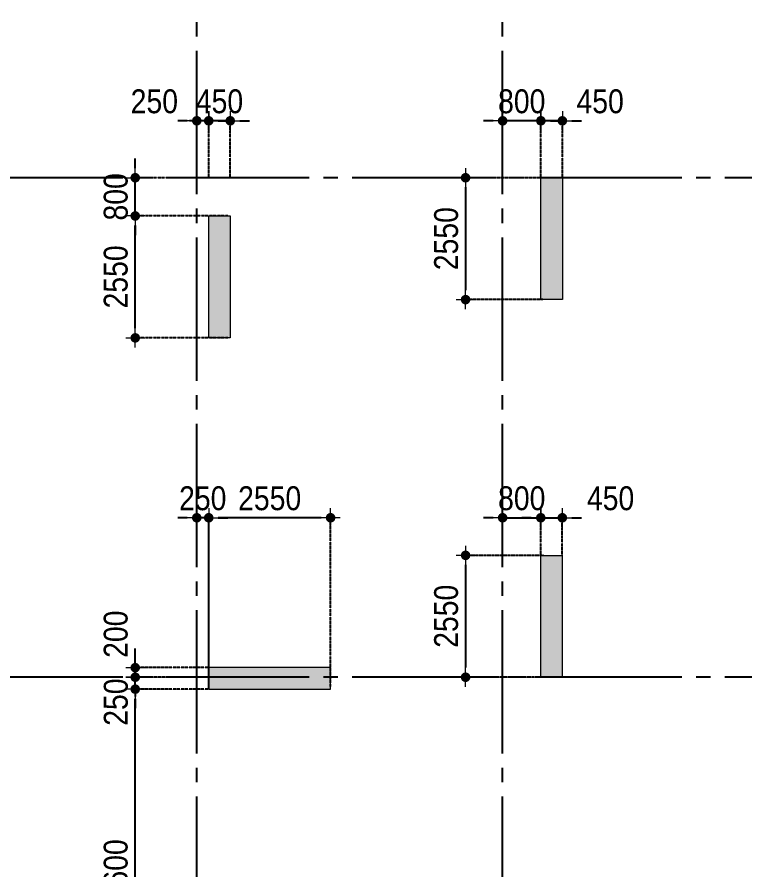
# Model space of a CAD drawing. Header units: millimetres. Extents: x -3973692 to -2843767, y 592734 to 838475.
# Drawn here: x -3714106 to -3698874, y 618199 to 636043 of the extents above; entities that cross this region are included whole.
import ezdxf
from ezdxf.enums import TextEntityAlignment as Align

# ---------------------------------------------------------------- set-up
doc = ezdxf.new("R2010")
doc.units = ezdxf.units.MM
doc.header["$MEASUREMENT"] = 0
doc.header["$PDMODE"] = 3
doc.header["$PDSIZE"] = -20
for name, pattern in [('CHG_XX_Luoi truc$0$MB_Luoi truc$0$Center101', [13, 10, -1, 1, -1]), ('DIVIDE2', [15.875, 6.35, -3.175, 0, -3.175, 0, -3.175]), ('HIDDEN5', [2.8375, 1.25, -1.5875])]:
    doc.linetypes.add(name, pattern=pattern)
doc.layers.get('0').update_dxf_attribs({"lineweight": 9})
doc.layers.get('Defpoints').update_dxf_attribs({"color": 10, "lineweight": 0})
for name, color, linetype, lineweight in [("'S_General_Dim_1", 1, 'Continuous', 18), ("'S_General_Divide_3 Intermediate", 3, 'DIVIDE2', 40), ('CHG_XX_Cot_Ham 1$0$Ap0302_PC', 150, 'Continuous', 9), ('CHG_XX_Cot_Ham 1$0$Ap0302_PC @ 1', 150, 'Continuous', 9), ('CHG_XX_Cot_Ham 1$0$Ap0302_PC @ 150 VP1', 150, 'Continuous', 9), ('CHG_XX_Cot_Ham 1$0$Ap0302_PC @ 150 VP2', 150, 'Continuous', 9), ('CHG_XX_Cot_Ham 1$0$Ap0302_PC @ 150 VP3', 150, 'Continuous', 9), ('CHG_XX_Cot_Ham 1$0$Ap0302_PC @ 150 VP4', 150, 'Continuous', 9), ('CHG_XX_Cot_Ham 1$0$Ap0302_PC @ 150 VP5', 150, 'Continuous', 9), ('CHG_XX_Cot_Ham 1$0$Ap0302_PC @ 150 VP6', 150, 'Continuous', 9), ('CHG_XX_Cot_Ham 1$0$Ap0302_PC @ 150 VP7', 150, 'Continuous', 9), ('CHG_XX_Cot_Ham 1$0$Ap0302_PC @ 150 VP8', 150, 'Continuous', 9), ('CHG_XX_Cot_Ham 1$0$Ap0302_PC @ 150 VP9', 150, 'Continuous', 9), ('CHG_XX_Cot_Ham 1$0$Ap0302_PC @ 150 VPModel', 150, 'Continuous', 9), ('CHG_XX_Cot_Ham 1$0$Ap0311_H', 8, 'Continuous', 15)]:
    doc.layers.add(name, color=color, linetype=linetype, lineweight=lineweight)
for name, color, linetype in [('CHG_XX_Cot_Ham 1$0$mb_cot tang 1-3$0$Concrete Line', 6, 'Continuous'), ('CHG_XX_Luoi truc$0$Grid', 34, 'Continuous'), ('CHG_XX_Luoi truc$0$Grid Line', 251, 'CHG_XX_Luoi truc$0$MB_Luoi truc$0$Center101')]:
    doc.layers.add(name, color=color, linetype=linetype)
doc.styles.add('arial', font='arial.ttf', dxfattribs={"width": 0.85})
doc.styles.add('CHG_XX_Luoi truc$0$MB_Luoi truc$0$Grid A-F$0$VNI-HelveCB', font='')
doc.styles.get('CHG_XX_Luoi truc$0$MB_Luoi truc$0$Grid A-F$0$VNI-HelveCB').set_extended_font_data('VNI-Helve-Condense', bold=True)
doc.dimstyles.new('200', dxfattribs={"dimscale": 200, "dimtxt": 2.5, "dimasz": 1, "dimexe": 0, "dimexo": 0, "dimgap": 0.75, "dimtad": 1, "dimdec": 0, "dimrnd": 10, "dimzin": 9, "dimdsep": 46, "dimtxsty": 'arial', "dimblk1": 'DIMDOT', "dimblk2": 'DIMDOT', "dimsah": 1, "dimcen": 2, "dimdle": 3, "dimclre": 8, "dimclrt": 2, "dimadec": 0, "dimazin": 0, "dimtfac": 1, "dimtdec": 0, "dimtix": 1, "dimtmove": 2, "dimatfit": 3, "dimldrblk": 'DIMPIJL', "dimfxl": 1, "dimtvp": 1.8, "dimtolj": 1, "dimtzin": 0, "dimarcsym": 0})

# ---------------------------------------------------------------- blocks, each defined once
blk = doc.blocks.new('*U2841')
at = {"layer": 'CHG_XX_Luoi truc$0$Grid Line'}
blk.add_line((0, 0), (0, 608), dxfattribs=at)
at = {"layer": 'CHG_XX_Luoi truc$0$Grid', "lineweight": -2, "style": 'CHG_XX_Luoi truc$0$MB_Luoi truc$0$Grid A-F$0$VNI-HelveCB'}
for tag, p in [('GRIDSUB', (0, 617)), ('GRID', (0, -9))]:
    blk.add_attdef(tag, text='', height=5, dxfattribs=at).set_placement(p, align=Align.MIDDLE)
blk = doc.blocks.new('*U2843')
at = {"layer": 'CHG_XX_Luoi truc$0$Grid Line'}
blk.add_line((0, 0), (0, 438), dxfattribs=at)
at = {"layer": 'CHG_XX_Luoi truc$0$Grid', "lineweight": -2, "style": 'CHG_XX_Luoi truc$0$MB_Luoi truc$0$Grid A-F$0$VNI-HelveCB'}
for tag, p in [('GRIDSUB', (0, 447)), ('GRID', (0, -9))]:
    blk.add_attdef(tag, text='', height=5, dxfattribs=at).set_placement(p, align=Align.MIDDLE)
blk = doc.blocks.new('CHG_XX_Luoi truc')
at = {"layer": 'CHG_XX_Luoi truc$0$Grid', "xscale": 300, "yscale": 300, "zscale": 300}
for p in [(38150, -12747), (44550, -12747)]:
    blk.add_blockref('*U2841', p, dxfattribs=at)
at = {"layer": 'CHG_XX_Luoi truc$0$Grid', "xscale": 300.0000000000013, "yscale": 300.0000000000013, "zscale": 300.0000000000013, "rotation": 90}
for p in [(110703, 22700), (110703, 12250)]:
    blk.add_blockref('*U2843', p, dxfattribs=at)
blk = doc.blocks.new('*U3241')
at = {"layer": 'CHG_XX_Cot_Ham 1$0$Ap0302_PC @ 1'}
h = blk.add_hatch(color=256, dxfattribs=at)
h.dxf.hatch_style = 1
h.paths.add_polyline_path([(450, 0), (0, 0), (0, -2550), (450, -2550)])
at = {"layer": 'CHG_XX_Cot_Ham 1$0$Ap0302_PC @ 150 VP1'}
h = blk.add_hatch(color=256, dxfattribs=at)
h.dxf.hatch_style = 1
h.paths.add_polyline_path([(450, 0), (0, 0), (0, -2550), (450, -2550)])
at = {"layer": 'CHG_XX_Cot_Ham 1$0$Ap0302_PC @ 150 VP2'}
h = blk.add_hatch(color=256, dxfattribs=at)
h.dxf.hatch_style = 1
h.paths.add_polyline_path([(450, 0), (0, 0), (0, -2550), (450, -2550)])
at = {"layer": 'CHG_XX_Cot_Ham 1$0$Ap0302_PC @ 150 VP3'}
h = blk.add_hatch(color=256, dxfattribs=at)
h.dxf.hatch_style = 1
h.paths.add_polyline_path([(450, 0), (0, 0), (0, -2550), (450, -2550)])
at = {"layer": 'CHG_XX_Cot_Ham 1$0$Ap0302_PC @ 150 VP4'}
h = blk.add_hatch(color=256, dxfattribs=at)
h.dxf.hatch_style = 1
h.paths.add_polyline_path([(450, 0), (0, 0), (0, -2550), (450, -2550)])
at = {"layer": 'CHG_XX_Cot_Ham 1$0$Ap0302_PC @ 150 VP5'}
h = blk.add_hatch(color=256, dxfattribs=at)
h.dxf.hatch_style = 1
h.paths.add_polyline_path([(450, 0), (0, 0), (0, -2550), (450, -2550)])
at = {"layer": 'CHG_XX_Cot_Ham 1$0$Ap0302_PC @ 150 VP6'}
h = blk.add_hatch(color=256, dxfattribs=at)
h.dxf.hatch_style = 1
h.paths.add_polyline_path([(450, 0), (0, 0), (0, -2550), (450, -2550)])
at = {"layer": 'CHG_XX_Cot_Ham 1$0$Ap0302_PC @ 150 VP7'}
h = blk.add_hatch(color=256, dxfattribs=at)
h.dxf.hatch_style = 1
h.paths.add_polyline_path([(450, 0), (0, 0), (0, -2550), (450, -2550)])
at = {"layer": 'CHG_XX_Cot_Ham 1$0$Ap0302_PC @ 150 VP8'}
h = blk.add_hatch(color=256, dxfattribs=at)
h.dxf.hatch_style = 1
h.paths.add_polyline_path([(450, 0), (0, 0), (0, -2550), (450, -2550)])
at = {"layer": 'CHG_XX_Cot_Ham 1$0$Ap0302_PC @ 150 VP9'}
h = blk.add_hatch(color=256, dxfattribs=at)
h.dxf.hatch_style = 1
h.paths.add_polyline_path([(450, 0), (0, 0), (0, -2550), (450, -2550)])
at = {"layer": 'CHG_XX_Cot_Ham 1$0$Ap0302_PC @ 150 VPModel'}
h = blk.add_hatch(color=256, dxfattribs=at)
h.dxf.hatch_style = 1
h.paths.add_polyline_path([(450, 0), (0, 0), (0, -2550), (450, -2550)])
blk = doc.blocks.new('CHG_XX_Cot_Ham 1$0$Block A_C450x2250')
at = {"layer": 'CHG_XX_Cot_Ham 1$0$Ap0302_PC'}
blk.add_lwpolyline([(450, -2550), (0, -2550), (0, 0), (450, 0)], close=True, dxfattribs=at)
blk.add_blockref('*U3241', (0, 0), dxfattribs=at)
blk = doc.blocks.new('CHG_XX_Cot_Ham 1')
at = {"layer": 'CHG_XX_Cot_Ham 1$0$Ap0311_H'}
h = blk.add_hatch(color=256, dxfattribs=at)
h.dxf.hatch_style = 1
h.paths.add_polyline_path([(99639.2, 163400), (-10900, 163400), (-10900, 85450), (-300, 85450), (-300, 84050), (32350, 84050), (32350, -9000), (103575.5, -9000), (106050, -6022), (106050, 158254.3)])
h.paths.add_polyline_path([(99533.7, 163100), (105750, 158110.4), (105750, 90450), (105650, 90450), (105650, 90450), (105750, 90450), (105750, 13850), (105750, 13825.9), (105750, -5913.6), (103434.7, -8700), (93600, -8700), (32650, -8700), (32650, 84350), (0, 84350), (0, 85750), (-10600, 85750), (-10600, 163100), (93600, 163100)], flags=16)
at = {"layer": 'CHG_XX_Cot_Ham 1$0$Ap0302_PC'}
for p in [(45350, 22700), (38400, 21900), (45349.5, 14800)]:
    blk.add_blockref('CHG_XX_Cot_Ham 1$0$Block A_C450x2250', p, dxfattribs=at)
at = {"layer": 'CHG_XX_Cot_Ham 1$0$Ap0302_PC', "xscale": -1, "rotation": 90}
blk.add_blockref('CHG_XX_Cot_Ham 1$0$Block A_C450x2250', (38400, 12450), dxfattribs=at)
at = {"layer": 'CHG_XX_Cot_Ham 1$0$mb_cot tang 1-3$0$Concrete Line'}
blk.add_blockref('CHG_XX_Luoi truc', (0, 0), dxfattribs=at)
blk = doc.blocks.new('DIMDOT')
for p, q in [((0, -1), (0, 1)), ((1, 0), (-1, 0))]:
    blk.add_line(p, q)
at = {"const_width": 0.5}
blk.add_lwpolyline([(-0.25, 0, 1), (0.25, 0, 1)], format="xyb", close=True, dxfattribs=at)
blk = doc.blocks.new('*D1990')
at = {"layer": "'S_General_Dim_1", "color": 8, "linetype": 'HIDDEN5', "lineweight": -2, "transparency": 16777216}
for p, q in [((-3710095, 621981), (-3711633, 621981)), ((-3709695, 614381), (-3711633, 614381))]:
    blk.add_line(p, q, dxfattribs=at)
at = {"layer": "'S_General_Dim_1", "color": 0, "lineweight": -2, "transparency": 16777216}
blk.add_line((-3711633, 614581), (-3711633, 621781), dxfattribs=at)
at = {"layer": 'Defpoints', "color": 0, "transparency": 16777216}
for p in [(-3711633, 621981), (-3710095, 621981), (-3709695, 614381)]:
    blk.add_point(p, dxfattribs=at)
at = {"layer": "'S_General_Dim_1", "color": 0, "lineweight": -2, "transparency": 16777216, "xscale": 200, "yscale": 200, "zscale": 200}
for p, rotation in [((-3711633, 621981), 90), ((-3711633, 614381), 270)]:
    blk.add_blockref('DIMDOT', p, dxfattribs=dict(at, rotation=rotation))
at = {"layer": "'S_General_Dim_1", "color": 2, "transparency": 16777216, "insert": (-3712039, 618181), "char_height": 500, "attachment_point": 5, "rotation": 90, "style": 'arial'}
blk.add_mtext('\\A1;7600', dxfattribs=at)
blk = doc.blocks.new('DIMPIJL')
at = {"linetype": 'ByBlock'}
blk.add_solid([(-2.5, 0.417), (-2.5, -0.417), (0, 0)], dxfattribs=at)
blk = doc.blocks.new('*D1991')
at = {"layer": "'S_General_Dim_1", "color": 0, "lineweight": -2, "transparency": 16777216}
for p, q in [((-3711633, 622431), (-3711633, 622631)), ((-3711633, 621981), (-3711633, 622231)), ((-3711633, 621781), (-3711633, 621581))]:
    blk.add_line(p, q, dxfattribs=at)
at = {"layer": "'S_General_Dim_1", "color": 8, "linetype": 'HIDDEN5', "lineweight": -2, "transparency": 16777216}
for p, q in [((-3710345, 622231), (-3711633, 622231)), ((-3710095, 621981), (-3711633, 621981))]:
    blk.add_line(p, q, dxfattribs=at)
at = {"layer": 'Defpoints', "color": 0, "transparency": 16777216}
for p in [(-3711633, 622231), (-3710345, 622231), (-3710095, 621981)]:
    blk.add_point(p, dxfattribs=at)
at = {"layer": "'S_General_Dim_1", "color": 0, "lineweight": -2, "transparency": 16777216, "xscale": 200, "yscale": 200, "zscale": 200}
for p, rotation in [((-3711633, 622231), 270), ((-3711633, 621981), 90)]:
    blk.add_blockref('DIMDOT', p, dxfattribs=dict(at, rotation=rotation))
at = {"layer": "'S_General_Dim_1", "color": 2, "transparency": 16777216, "insert": (-3712037, 621710), "char_height": 500, "attachment_point": 5, "rotation": 90, "style": 'arial'}
blk.add_mtext('\\A1;250', dxfattribs=at)
blk = doc.blocks.new('*D1992')
at = {"layer": "'S_General_Dim_1", "color": 0, "lineweight": -2, "transparency": 16777216}
for p, q in [((-3711633, 622631), (-3711633, 622831)), ((-3711633, 622231), (-3711633, 622431)), ((-3711633, 622031), (-3711633, 621831))]:
    blk.add_line(p, q, dxfattribs=at)
at = {"layer": "'S_General_Dim_1", "color": 8, "linetype": 'HIDDEN5', "lineweight": -2, "transparency": 16777216}
for p, q in [((-3710095, 622431), (-3711633, 622431)), ((-3710345, 622231), (-3711633, 622231))]:
    blk.add_line(p, q, dxfattribs=at)
at = {"layer": 'Defpoints', "color": 0, "transparency": 16777216}
for p in [(-3711633, 622431), (-3710095, 622431), (-3710345, 622231)]:
    blk.add_point(p, dxfattribs=at)
at = {"layer": "'S_General_Dim_1", "color": 0, "lineweight": -2, "transparency": 16777216, "xscale": 200, "yscale": 200, "zscale": 200}
for p, rotation in [((-3711633, 622431), 270), ((-3711633, 622231), 90)]:
    blk.add_blockref('DIMDOT', p, dxfattribs=dict(at, rotation=rotation))
at = {"layer": "'S_General_Dim_1", "color": 2, "transparency": 16777216, "insert": (-3712039, 623131), "char_height": 500, "attachment_point": 5, "rotation": 90, "style": 'arial'}
blk.add_mtext('\\A1;200', dxfattribs=at)
blk = doc.blocks.new('*D1993')
at = {"layer": "'S_General_Dim_1", "color": 8, "linetype": 'HIDDEN5', "lineweight": -2, "transparency": 16777216}
for p, q in [((-3709695, 631881), (-3711633, 631881)), ((-3709695, 629331), (-3711633, 629331))]:
    blk.add_line(p, q, dxfattribs=at)
at = {"layer": "'S_General_Dim_1", "color": 0, "lineweight": -2, "transparency": 16777216}
blk.add_line((-3711633, 629531), (-3711633, 631681), dxfattribs=at)
at = {"layer": 'Defpoints', "color": 0, "transparency": 16777216}
for p in [(-3711633, 631881), (-3709695, 631881), (-3709695, 629331)]:
    blk.add_point(p, dxfattribs=at)
at = {"layer": "'S_General_Dim_1", "color": 0, "lineweight": -2, "transparency": 16777216, "xscale": 200, "yscale": 200, "zscale": 200}
for p, rotation in [((-3711633, 631881), 90), ((-3711633, 629331), 270)]:
    blk.add_blockref('DIMDOT', p, dxfattribs=dict(at, rotation=rotation))
at = {"layer": "'S_General_Dim_1", "color": 2, "transparency": 16777216, "insert": (-3712039, 630606), "char_height": 500, "attachment_point": 5, "rotation": 90, "style": 'arial'}
blk.add_mtext('\\A1;2550', dxfattribs=at)
blk = doc.blocks.new('*D1994')
at = {"layer": "'S_General_Dim_1", "color": 0, "lineweight": -2, "transparency": 16777216}
for p, q in [((-3711633, 632881), (-3711633, 633081)), ((-3711633, 631881), (-3711633, 632681)), ((-3711633, 631681), (-3711633, 631481))]:
    blk.add_line(p, q, dxfattribs=at)
at = {"layer": "'S_General_Dim_1", "color": 8, "linetype": 'HIDDEN5', "lineweight": -2, "transparency": 16777216}
for p, q in [((-3709488, 632681), (-3711633, 632681)), ((-3709695, 631881), (-3711633, 631881))]:
    blk.add_line(p, q, dxfattribs=at)
at = {"layer": 'Defpoints', "color": 0, "transparency": 16777216}
for p in [(-3711633, 632681), (-3709488, 632681), (-3709695, 631881)]:
    blk.add_point(p, dxfattribs=at)
at = {"layer": "'S_General_Dim_1", "color": 0, "lineweight": -2, "transparency": 16777216, "xscale": 200, "yscale": 200, "zscale": 200}
for p, rotation in [((-3711633, 632681), 270), ((-3711633, 631881), 90)]:
    blk.add_blockref('DIMDOT', p, dxfattribs=dict(at, rotation=rotation))
at = {"layer": "'S_General_Dim_1", "color": 2, "transparency": 16777216, "insert": (-3712039, 632281), "char_height": 500, "attachment_point": 5, "rotation": 90, "style": 'arial'}
blk.add_mtext('\\A1;800', dxfattribs=at)
blk = doc.blocks.new('*D1995')
at = {"layer": "'S_General_Dim_1", "color": 8, "linetype": 'HIDDEN5', "lineweight": -2, "transparency": 16777216}
for p, q in [((-3703095, 632681), (-3704720, 632681)), ((-3703095, 630131), (-3704720, 630131))]:
    blk.add_line(p, q, dxfattribs=at)
at = {"layer": "'S_General_Dim_1", "color": 0, "lineweight": -2, "transparency": 16777216}
blk.add_line((-3704720, 632481), (-3704720, 630331), dxfattribs=at)
at = {"layer": 'Defpoints', "color": 0, "transparency": 16777216}
for p in [(-3703095, 632681), (-3704720, 630131), (-3703095, 630131)]:
    blk.add_point(p, dxfattribs=at)
at = {"layer": "'S_General_Dim_1", "color": 0, "lineweight": -2, "transparency": 16777216, "xscale": 200, "yscale": 200, "zscale": 200}
for p, rotation in [((-3704720, 632681), 90), ((-3704720, 630131), 270)]:
    blk.add_blockref('DIMDOT', p, dxfattribs=dict(at, rotation=rotation))
at = {"layer": "'S_General_Dim_1", "color": 2, "transparency": 16777216, "insert": (-3705125, 631406), "char_height": 500, "attachment_point": 5, "rotation": 90, "style": 'arial'}
blk.add_mtext('\\A1;2550', dxfattribs=at)
blk = doc.blocks.new('*D1996')
at = {"layer": "'S_General_Dim_1", "color": 8, "linetype": 'HIDDEN5', "lineweight": -2, "transparency": 16777216}
for p, q in [((-3703093, 624781), (-3704720, 624781)), ((-3703093, 622231), (-3704720, 622231))]:
    blk.add_line(p, q, dxfattribs=at)
at = {"layer": "'S_General_Dim_1", "color": 0, "lineweight": -2, "transparency": 16777216}
blk.add_line((-3704720, 624581), (-3704720, 622431), dxfattribs=at)
at = {"layer": 'Defpoints', "color": 0, "transparency": 16777216}
for p in [(-3703093, 624781), (-3704720, 622231), (-3703093, 622231)]:
    blk.add_point(p, dxfattribs=at)
at = {"layer": "'S_General_Dim_1", "color": 0, "lineweight": -2, "transparency": 16777216, "xscale": 200, "yscale": 200, "zscale": 200}
for p, rotation in [((-3704720, 624781), 90), ((-3704720, 622231), 270)]:
    blk.add_blockref('DIMDOT', p, dxfattribs=dict(at, rotation=rotation))
at = {"layer": "'S_General_Dim_1", "color": 2, "transparency": 16777216, "insert": (-3705125, 623506), "char_height": 500, "attachment_point": 5, "rotation": 90, "style": 'arial'}
blk.add_mtext('\\A1;2550', dxfattribs=at)
blk = doc.blocks.new('*D1997')
at = {"layer": "'S_General_Dim_1", "color": 8, "linetype": 'HIDDEN5', "lineweight": -2, "transparency": 16777216}
for p, q in [((-3710095, 622031), (-3710095, 625567)), ((-3707545, 622031), (-3707545, 625567))]:
    blk.add_line(p, q, dxfattribs=at)
at = {"layer": "'S_General_Dim_1", "color": 0, "lineweight": -2, "transparency": 16777216}
blk.add_line((-3707745, 625567), (-3709895, 625567), dxfattribs=at)
at = {"layer": 'Defpoints', "color": 0, "transparency": 16777216}
for p in [(-3710095, 625567), (-3710095, 622031), (-3707545, 622031)]:
    blk.add_point(p, dxfattribs=at)
at = {"layer": "'S_General_Dim_1", "color": 0, "lineweight": -2, "transparency": 16777216, "xscale": 200, "yscale": 200, "zscale": 200, "rotation": 180}
blk.add_blockref('DIMDOT', (-3710095, 625567), dxfattribs=at)
at = {"layer": "'S_General_Dim_1", "color": 0, "lineweight": -2, "transparency": 16777216, "xscale": 200, "yscale": 200, "zscale": 200}
blk.add_blockref('DIMDOT', (-3707545, 625567), dxfattribs=at)
at = {"layer": "'S_General_Dim_1", "color": 2, "transparency": 16777216, "insert": (-3708820, 625972), "char_height": 500, "attachment_point": 5, "style": 'arial'}
blk.add_mtext('\\A1;2550', dxfattribs=at)
blk = doc.blocks.new('*D2020')
at = {"layer": "'S_General_Dim_1", "color": 0, "lineweight": -2, "transparency": 16777216}
for p, q in [((-3704145, 625567), (-3704345, 625567)), ((-3703945, 625567), (-3703146, 625567)), ((-3702946, 625567), (-3702746, 625567))]:
    blk.add_line(p, q, dxfattribs=at)
at = {"layer": "'S_General_Dim_1", "color": 8, "linetype": 'HIDDEN5', "lineweight": -2, "transparency": 16777216}
for p, q in [((-3703945, 624606), (-3703945, 625567)), ((-3703146, 624781), (-3703146, 625567))]:
    blk.add_line(p, q, dxfattribs=at)
at = {"layer": 'Defpoints', "color": 0, "transparency": 16777216}
for p in [(-3703146, 625567), (-3703146, 624781), (-3703945, 624606)]:
    blk.add_point(p, dxfattribs=at)
at = {"layer": "'S_General_Dim_1", "color": 0, "lineweight": -2, "transparency": 16777216, "xscale": 200, "yscale": 200, "zscale": 200}
blk.add_blockref('DIMDOT', (-3703945, 625567), dxfattribs=at)
at = {"layer": "'S_General_Dim_1", "color": 0, "lineweight": -2, "transparency": 16777216, "xscale": 200, "yscale": 200, "zscale": 200, "rotation": 180}
blk.add_blockref('DIMDOT', (-3703146, 625567), dxfattribs=at)
at = {"layer": "'S_General_Dim_1", "color": 2, "transparency": 16777216, "insert": (-3703545, 625972), "char_height": 500, "attachment_point": 5, "style": 'arial'}
blk.add_mtext('\\A1;800', dxfattribs=at)
blk = doc.blocks.new('*D2021')
at = {"layer": "'S_General_Dim_1", "color": 0, "lineweight": -2, "transparency": 16777216}
for p, q in [((-3703346, 625567), (-3703546, 625567)), ((-3703146, 625567), (-3702696, 625567)), ((-3702496, 625567), (-3702296, 625567))]:
    blk.add_line(p, q, dxfattribs=at)
at = {"layer": "'S_General_Dim_1", "color": 8, "linetype": 'HIDDEN5', "lineweight": -2, "transparency": 16777216}
for p, q in [((-3703146, 624781), (-3703146, 625567)), ((-3702696, 624781), (-3702696, 625567))]:
    blk.add_line(p, q, dxfattribs=at)
at = {"layer": 'Defpoints', "color": 0, "transparency": 16777216}
for p in [(-3702696, 625567), (-3703146, 624781), (-3702696, 624781)]:
    blk.add_point(p, dxfattribs=at)
at = {"layer": "'S_General_Dim_1", "color": 0, "lineweight": -2, "transparency": 16777216, "xscale": 200, "yscale": 200, "zscale": 200}
blk.add_blockref('DIMDOT', (-3703146, 625567), dxfattribs=at)
at = {"layer": "'S_General_Dim_1", "color": 0, "lineweight": -2, "transparency": 16777216, "xscale": 200, "yscale": 200, "zscale": 200, "rotation": 180}
blk.add_blockref('DIMDOT', (-3702696, 625567), dxfattribs=at)
at = {"layer": "'S_General_Dim_1", "color": 2, "transparency": 16777216, "insert": (-3701686, 625972), "char_height": 500, "attachment_point": 5, "style": 'arial'}
blk.add_mtext('\\A1;450', dxfattribs=at)
blk = doc.blocks.new('*D2022')
at = {"layer": "'S_General_Dim_1", "color": 0, "lineweight": -2, "transparency": 16777216}
for p, q in [((-3710545, 625567), (-3710745, 625567)), ((-3710095, 625567), (-3710345, 625567)), ((-3709895, 625567), (-3709695, 625567))]:
    blk.add_line(p, q, dxfattribs=at)
at = {"layer": "'S_General_Dim_1", "color": 8, "linetype": 'HIDDEN5', "lineweight": -2, "transparency": 16777216}
for p, q in [((-3710345, 624781), (-3710345, 625567)), ((-3710095, 621981), (-3710095, 625567))]:
    blk.add_line(p, q, dxfattribs=at)
at = {"layer": 'Defpoints', "color": 0, "transparency": 16777216}
for p in [(-3710345, 625567), (-3710345, 624781), (-3710095, 621981)]:
    blk.add_point(p, dxfattribs=at)
at = {"layer": "'S_General_Dim_1", "color": 0, "lineweight": -2, "transparency": 16777216, "xscale": 200, "yscale": 200, "zscale": 200}
blk.add_blockref('DIMDOT', (-3710345, 625567), dxfattribs=at)
at = {"layer": "'S_General_Dim_1", "color": 0, "lineweight": -2, "transparency": 16777216, "xscale": 200, "yscale": 200, "zscale": 200, "rotation": 180}
blk.add_blockref('DIMDOT', (-3710095, 625567), dxfattribs=at)
at = {"layer": "'S_General_Dim_1", "color": 2, "transparency": 16777216, "insert": (-3710220, 625972), "char_height": 500, "attachment_point": 5, "style": 'arial'}
blk.add_mtext('\\A1;250', dxfattribs=at)
blk = doc.blocks.new('*D1989')
at = {"layer": "'S_General_Dim_1", "color": 0, "lineweight": -2, "transparency": 16777216}
for p, q in [((-3703345, 633872), (-3703545, 633872)), ((-3702695, 633872), (-3703145, 633872)), ((-3702495, 633872), (-3702295, 633872))]:
    blk.add_line(p, q, dxfattribs=at)
at = {"layer": "'S_General_Dim_1", "color": 8, "linetype": 'HIDDEN5', "lineweight": -2, "transparency": 16777216}
for p, q in [((-3703145, 632681), (-3703145, 633872)), ((-3702695, 632681), (-3702695, 633872))]:
    blk.add_line(p, q, dxfattribs=at)
at = {"layer": 'Defpoints', "color": 0, "transparency": 16777216}
for p in [(-3703145, 633872), (-3703145, 632681), (-3702695, 632681)]:
    blk.add_point(p, dxfattribs=at)
at = {"layer": "'S_General_Dim_1", "color": 0, "lineweight": -2, "transparency": 16777216, "xscale": 200, "yscale": 200, "zscale": 200}
blk.add_blockref('DIMDOT', (-3703145, 633872), dxfattribs=at)
at = {"layer": "'S_General_Dim_1", "color": 0, "lineweight": -2, "transparency": 16777216, "xscale": 200, "yscale": 200, "zscale": 200, "rotation": 180}
blk.add_blockref('DIMDOT', (-3702695, 633872), dxfattribs=at)
at = {"layer": "'S_General_Dim_1", "color": 2, "transparency": 16777216, "insert": (-3701904, 634277), "char_height": 500, "attachment_point": 5, "style": 'arial'}
blk.add_mtext('\\A1;450', dxfattribs=at)
blk = doc.blocks.new('*D2017')
at = {"layer": "'S_General_Dim_1", "color": 0, "lineweight": -2, "transparency": 16777216}
for p, q in [((-3704145, 633872), (-3704345, 633872)), ((-3703145, 633872), (-3703945, 633872)), ((-3702945, 633872), (-3702745, 633872))]:
    blk.add_line(p, q, dxfattribs=at)
at = {"layer": "'S_General_Dim_1", "color": 8, "linetype": 'HIDDEN5', "lineweight": -2, "transparency": 16777216}
for p, q in [((-3703945, 632681), (-3703945, 633872)), ((-3703145, 632681), (-3703145, 633872))]:
    blk.add_line(p, q, dxfattribs=at)
at = {"layer": 'Defpoints', "color": 0, "transparency": 16777216}
for p in [(-3703945, 633872), (-3703945, 632681), (-3703145, 632681)]:
    blk.add_point(p, dxfattribs=at)
at = {"layer": "'S_General_Dim_1", "color": 0, "lineweight": -2, "transparency": 16777216, "xscale": 200, "yscale": 200, "zscale": 200}
blk.add_blockref('DIMDOT', (-3703945, 633872), dxfattribs=at)
at = {"layer": "'S_General_Dim_1", "color": 0, "lineweight": -2, "transparency": 16777216, "xscale": 200, "yscale": 200, "zscale": 200, "rotation": 180}
blk.add_blockref('DIMDOT', (-3703145, 633872), dxfattribs=at)
at = {"layer": "'S_General_Dim_1", "color": 2, "transparency": 16777216, "insert": (-3703545, 634277), "char_height": 500, "attachment_point": 5, "style": 'arial'}
blk.add_mtext('\\A1;800', dxfattribs=at)
blk = doc.blocks.new('*D2018')
at = {"layer": "'S_General_Dim_1", "color": 0, "lineweight": -2, "transparency": 16777216}
for p, q in [((-3710295, 633872), (-3710495, 633872)), ((-3709645, 633872), (-3710095, 633872)), ((-3709445, 633872), (-3709245, 633872))]:
    blk.add_line(p, q, dxfattribs=at)
at = {"layer": "'S_General_Dim_1", "color": 8, "linetype": 'HIDDEN5', "lineweight": -2, "transparency": 16777216}
for p, q in [((-3710095, 632681), (-3710095, 633872)), ((-3709645, 632681), (-3709645, 633872))]:
    blk.add_line(p, q, dxfattribs=at)
at = {"layer": 'Defpoints', "color": 0, "transparency": 16777216}
for p in [(-3710095, 633872), (-3710095, 632681), (-3709645, 632681)]:
    blk.add_point(p, dxfattribs=at)
at = {"layer": "'S_General_Dim_1", "color": 0, "lineweight": -2, "transparency": 16777216, "xscale": 200, "yscale": 200, "zscale": 200}
blk.add_blockref('DIMDOT', (-3710095, 633872), dxfattribs=at)
at = {"layer": "'S_General_Dim_1", "color": 0, "lineweight": -2, "transparency": 16777216, "xscale": 200, "yscale": 200, "zscale": 200, "rotation": 180}
blk.add_blockref('DIMDOT', (-3709645, 633872), dxfattribs=at)
at = {"layer": "'S_General_Dim_1", "color": 2, "transparency": 16777216, "insert": (-3709870, 634277), "char_height": 500, "attachment_point": 5, "style": 'arial'}
blk.add_mtext('\\A1;450', dxfattribs=at)
blk = doc.blocks.new('*D2019')
at = {"layer": "'S_General_Dim_1", "color": 0, "lineweight": -2, "transparency": 16777216}
for p, q in [((-3710545, 633872), (-3710745, 633872)), ((-3710095, 633872), (-3710345, 633872)), ((-3709895, 633872), (-3709695, 633872))]:
    blk.add_line(p, q, dxfattribs=at)
at = {"layer": "'S_General_Dim_1", "color": 8, "linetype": 'HIDDEN5', "lineweight": -2, "transparency": 16777216}
for p, q in [((-3710345, 632681), (-3710345, 633872)), ((-3710095, 632681), (-3710095, 633872))]:
    blk.add_line(p, q, dxfattribs=at)
at = {"layer": 'Defpoints', "color": 0, "transparency": 16777216}
for p in [(-3710345, 633872), (-3710345, 632681), (-3710095, 632681)]:
    blk.add_point(p, dxfattribs=at)
at = {"layer": "'S_General_Dim_1", "color": 0, "lineweight": -2, "transparency": 16777216, "xscale": 200, "yscale": 200, "zscale": 200}
blk.add_blockref('DIMDOT', (-3710345, 633872), dxfattribs=at)
at = {"layer": "'S_General_Dim_1", "color": 0, "lineweight": -2, "transparency": 16777216, "xscale": 200, "yscale": 200, "zscale": 200, "rotation": 180}
blk.add_blockref('DIMDOT', (-3710095, 633872), dxfattribs=at)
at = {"layer": "'S_General_Dim_1", "color": 2, "transparency": 16777216, "insert": (-3711233, 634277), "char_height": 500, "attachment_point": 5, "style": 'arial'}
blk.add_mtext('\\A1;250', dxfattribs=at)

msp = doc.modelspace()

# ---------------------------------------------------------------- block references
at = {"layer": "'S_General_Divide_3 Intermediate"}
msp.add_blockref('CHG_XX_Cot_Ham 1', (-3748495.2, 609981), dxfattribs=at)

# ---------------------------------------------------------------- dimensions: what is measured, and where the dimension line sits
at = {"layer": "'S_General_Dim_1"}
for base, p1, p2, picture, middle in [((-3710345.2, 633872.1), (-3710095.2, 632681), (-3710345.2, 632681), '*D2019', (-3711232.6, 634277.4)), ((-3703145.2, 633872.1), (-3702695.2, 632681), (-3703145.2, 632681), '*D1989', (-3701903.7, 634277.4)), ((-3702695.7, 625566.6), (-3703145.7, 624781), (-3702695.7, 624781), '*D2021', (-3701686.1, 625971.8))]:
    dim = msp.add_linear_dim(base=base, p1=p1, p2=p2, dimstyle='200', dxfattribs=at)
    dim.commit()
    dim.dimension.update_dxf_attribs({"geometry": picture, "text_midpoint": middle, "dimtype": 160})
for base, p1, p2, picture, middle in [((-3710095.2, 633872.1), (-3709645.2, 632681), (-3710095.2, 632681), '*D2018', (-3709870.2, 634277.4)), ((-3703945.2, 633872.1), (-3703145.2, 632681), (-3703945.2, 632681), '*D2017', (-3703545.2, 634277.4)), ((-3710345.2, 625566.6), (-3710095.2, 621981), (-3710345.2, 624781), '*D2022', (-3710220.2, 625971.8)), ((-3710095.2, 625566.6), (-3707545.2, 622031), (-3710095.2, 622031), '*D1997', (-3708820.2, 625971.8)), ((-3703145.6532, 625566.5592), (-3703945.1986, 624605.6746), (-3703145.6532, 624781.0114), '*D2020', (-3703545.4259, 625971.8457))]:
    dim = msp.add_linear_dim(base=base, p1=p1, p2=p2, dimstyle='200', dxfattribs=at)
    dim.commit()
    dim.dimension.update_dxf_attribs({"geometry": picture, "text_midpoint": middle})
for base, p1, p2, picture, middle in [((-3711633.2, 632681), (-3709695.2, 631881), (-3709487.9, 632681), '*D1994', (-3712038.5, 632281)), ((-3704719.9, 630131), (-3703095.2, 632681), (-3703095.2, 630131), '*D1995', (-3705125.2, 631406)), ((-3711633.2, 631881), (-3709695.2, 629331), (-3709695.2, 631881), '*D1993', (-3712038.5, 630606)), ((-3704719.9, 622231), (-3703092.7, 624781), (-3703092.7, 622231), '*D1996', (-3705125.2, 623506)), ((-3711633.2, 621981), (-3709695.2, 614381), (-3710095.2, 621981), '*D1990', (-3712038.5, 618181))]:
    dim = msp.add_linear_dim(base=base, p1=p1, p2=p2, angle=90, dimstyle='200', dxfattribs=at)
    dim.commit()
    dim.dimension.update_dxf_attribs({"geometry": picture, "text_midpoint": middle})
for base, p1, p2, picture, middle in [((-3711633.2, 622431), (-3710345.2, 622231), (-3710095.2, 622431), '*D1992', (-3712038.5, 623130.6)), ((-3711633.2, 622231), (-3710095.2, 621981), (-3710345.2, 622231), '*D1991', (-3712037.2, 621710))]:
    dim = msp.add_linear_dim(base=base, p1=p1, p2=p2, angle=90, dimstyle='200', dxfattribs=at)
    dim.commit()
    dim.dimension.update_dxf_attribs({"geometry": picture, "text_midpoint": middle, "dimtype": 160})

doc.saveas('drawing.dxf')
